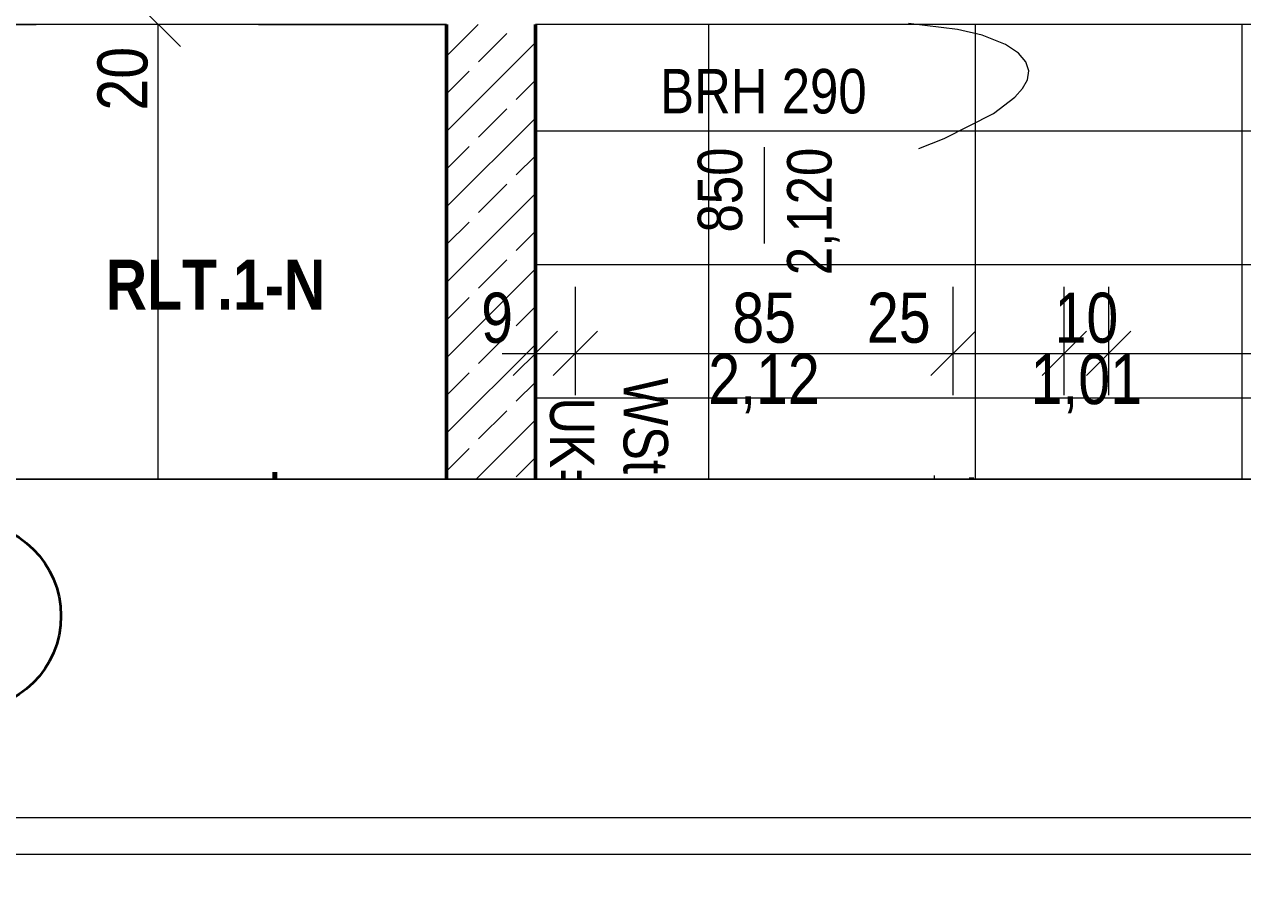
# Model space of a CAD drawing. Header units: centimetres. Extents: x 52.8 to 69.4, y 16.8 to 58.2.
# Drawn here: x 58.43 to 63.91, y 39.45 to 43.32 of the extents above; entities that cross this region are included whole.
import ezdxf
from ezdxf.xclip import XClip

# ---------------------------------------------------------------- set-up
doc = ezdxf.new("R2010")
doc.units = ezdxf.units.CM
doc.header["$MEASUREMENT"] = 0
doc.header["$XCLIPFRAME"] = 0
doc.set_wipeout_variables(frame=1)
doc.linetypes.add('Strichlinie', pattern=[0.4, 0.3, -0.1])
doc.linetypes.add('Wipeout_Contour', pattern=[100, 0, -100])
for name, color, linetype in [('-2._Grundriss 2.UG_7_Etiketten Bezeichnung.gfb', 7, 'Continuous'), ('6._6.OG mit 2x Wunschposition Steuerschränke (rot)_1_Bemaßung 50.gfb', 7, 'Continuous'), ('6._6.OG mit 2x Wunschposition Steuerschränke (rot)_1_Bodenbelag.gfb', 7, 'Continuous'), ('6._6.OG mit 2x Wunschposition Steuerschränke (rot)_1_Decken.gfb', 7, 'Continuous'), ('6._6.OG mit 2x Wunschposition Steuerschränke (rot)_1_Durchbrüche.gfb', 7, 'Continuous'), ('6._6.OG mit 2x Wunschposition Steuerschränke (rot)_1_Neubau_Wände massiv.gfb', 7, 'Continuous'), ('6._6.OG mit 2x Wunschposition Steuerschränke (rot)_1_Raumstempel_gemeinsam.gfb', 7, 'Continuous'), ('6._6.OG mit 2x Wunschposition Steuerschränke (rot)_1_Raumstempel_TF.gfb', 7, 'Continuous'), ('6._6.OG mit 2x Wunschposition Steuerschränke (rot)_1_Wände massiv.gfb', 7, 'Continuous'), ('6._6.OG mit 2x Wunschposition Steuerschränke (rot)_3_0', 7, 'Continuous'), ('6._6.OG mit 2x Wunschposition Steuerschränke (rot)_3_Achsen 50.gfb', 7, 'Continuous'), ('6._6.OG mit 2x Wunschposition Steuerschränke (rot)_3_Bemaßung 100.gfb', 7, 'Continuous')]:
    doc.layers.add(name, color=color, linetype=linetype)
doc.styles.add('ERSTELLTER_STIL_2', font='ARIALNB.TTF')
doc.styles.add('ERSTELLTER_STIL_3', font='')
doc.styles.get('ERSTELLTER_STIL_3').set_extended_font_data('Arial Narrow')

# ---------------------------------------------------------------- blocks, each defined once
blk = doc.blocks.new('Zeichnung_2_1', base_point=(42.57, 24.0618))
at = {"layer": '6._6.OG mit 2x Wunschposition Steuerschränke (rot)_1_Bodenbelag.gfb', "linetype": 'Continuous', "lineweight": 18, "true_color": 0xdfdfdf}
h = blk.add_hatch(dxfattribs=at)
h.set_pattern_fill('RASTER_30X60_0001', color=254, style=0, pattern_type=2)
h.set_pattern_definition([(180, (66.31, 40.4418), (0, 0.6), []), (270, (66.31, 40.4418), (1.2, 0), [])])
h.paths.add_polyline_path([(69.4002, 43.3218), (60.73, 43.3218), (60.73, 41.2759), (69.4002, 41.2759)])
at = {"layer": '6._6.OG mit 2x Wunschposition Steuerschränke (rot)_1_Bemaßung 50.gfb', "color": 7, "linetype": 'Continuous', "lineweight": 13, "ltscale": 10}
for p, q in [((58.9326, 43.4218), (59.1326, 43.2218)), ((59.0326, 41.2759), (59.0326, 43.3218)), ((60.91, 41.6542), (60.91, 42.1417)), ((62.61, 41.6542), (62.61, 42.1417)), ((63.11, 41.6542), (63.11, 42.1417)), ((63.31, 41.6542), (63.31, 42.1417)), ((61.01, 41.9417), (60.81, 41.7417)), ((62.71, 41.9417), (62.51, 41.7417)), ((63.21, 41.9417), (63.01, 41.7417)), ((63.41, 41.9417), (63.21, 41.7417)), ((60.91, 41.8417), (62.61, 41.8417)), ((62.61, 41.8417), (63.11, 41.8417)), ((63.11, 41.8417), (63.31, 41.8417)), ((63.31, 41.8417), (64.78, 41.8417)), ((62.5265, 41.2759), (62.5265, 41.2918))]:
    blk.add_line(p, q, dxfattribs=at)
at = {"layer": '6._6.OG mit 2x Wunschposition Steuerschränke (rot)_1_Bodenbelag.gfb', "color": 8, "linetype": 'Continuous', "lineweight": 13, "ltscale": 10, "flags": 128}
blk.add_lwpolyline([(69.4002, 43.3218), (60.73, 43.3218), (60.73, 41.2759)], dxfattribs=at)
at = {"layer": '6._6.OG mit 2x Wunschposition Steuerschränke (rot)_1_Decken.gfb', "color": 7, "linetype": 'Strichlinie', "lineweight": 13, "ltscale": 10, "flags": 128}
blk.add_lwpolyline([(57.53, 41.2759), (57.53, 43.3218), (60.33, 43.3218), (60.33, 41.2759)], dxfattribs=at)
at = {"layer": '6._6.OG mit 2x Wunschposition Steuerschränke (rot)_1_Decken.gfb', "color": 7, "linetype": 'Continuous', "lineweight": 13, "ltscale": 10, "flags": 128}
blk.add_lwpolyline([(60.33, 41.2759), (60.33, 43.3218), (57.89, 43.3218), (58.2448, 41.2759)], dxfattribs=at)
at = {"layer": '6._6.OG mit 2x Wunschposition Steuerschränke (rot)_1_Durchbrüche.gfb', "color": 251, "linetype": 'Continuous', "lineweight": 18, "ltscale": 10, "true_color": 0x5f5f5f, "flags": 128}
blk.add_lwpolyline([(62.4553, 42.7633), (62.5694, 42.8079), (62.7921, 42.9214), (62.8881, 42.9942), (62.9224, 43.033), (62.9439, 43.0727), (62.9497, 43.1129), (62.9371, 43.1531), (62.9032, 43.1927), (62.8453, 43.2313), (62.7406, 43.2734), (62.6295, 43.298), (62.4088, 43.3261)], dxfattribs=at)
at = {"layer": '6._6.OG mit 2x Wunschposition Steuerschränke (rot)_1_Neubau_Wände massiv.gfb', "color": 7, "linetype": 'Continuous', "lineweight": 13, "ltscale": 10}
blk.add_line((61.76, 42.7696), (61.76, 42.3356), dxfattribs=at)
at = {"layer": '6._6.OG mit 2x Wunschposition Steuerschränke (rot)_1_Bemaßung 50.gfb', "color": 7, "linetype": 'Continuous', "lineweight": 13, "char_height": 0.225, "attachment_point": 7, "rotation": 90, "style": 'ERSTELLTER_STIL_3'}
for s, insert, width in [('\\A1;20', (58.9876, 42.9338), 0.288002), ('\\A1;3,74', (62.7965, 40.7898), 0.504002)]:
    blk.add_mtext(s, dxfattribs=dict(at, insert=insert, width=width))
at = {"layer": '6._6.OG mit 2x Wunschposition Steuerschränke (rot)_1_Bemaßung 50.gfb', "color": 7, "linetype": 'Continuous', "lineweight": 13, "char_height": 0.225, "attachment_point": 7, "style": 'ERSTELLTER_STIL_3'}
for s, insert, width in [('\\A1;85', (61.616, 41.8867), 0.288002), ('\\A1;25', (62.222, 41.8867), 0.288002), ('\\A1;10', (63.066, 41.8867), 0.288002), ('\\A1;2,12', (61.508, 41.5717), 0.504002), ('\\A1;1,01', (62.958, 41.5717), 0.504002)]:
    blk.add_mtext(s, dxfattribs=dict(at, insert=insert, width=width))
at = {"layer": '6._6.OG mit 2x Wunschposition Steuerschränke (rot)_1_Decken.gfb', "color": 7, "linetype": 'Continuous', "lineweight": 13, "insert": (59.9552, 40.4118), "char_height": 0.2, "attachment_point": 8, "rotation": 90, "line_spacing_factor": 0.985455, "style": 'ERSTELLTER_STIL_3'}
blk.add_mtext('\\A1;\\pt0;BD+DD-Lüftung 1\\P 2,28{\\H0.66x;\\S^  ;} /1,22{\\H0.66x;\\S^  ;\\S^  ;}', dxfattribs=at)
at = {"layer": '6._6.OG mit 2x Wunschposition Steuerschränke (rot)_1_Raumstempel_TF.gfb', "color": 7, "linetype": 'Continuous', "lineweight": 13, "insert": (58.7966, 42.0382), "char_height": 0.225, "attachment_point": 7, "style": 'ERSTELLTER_STIL_2'}
blk.add_mtext('\\A1;RLT.1-N', dxfattribs=at)
at = {"layer": '6._6.OG mit 2x Wunschposition Steuerschränke (rot)_1_Wände massiv.gfb', "color": 7, "linetype": 'Continuous', "lineweight": 13, "insert": (61.2913, 42.9184), "char_height": 0.2, "attachment_point": 7, "style": 'ERSTELLTER_STIL_3'}
blk.add_mtext('\\A1;\\pt0.1;BRH 290', dxfattribs=at)
at = {"layer": '6._6.OG mit 2x Wunschposition Steuerschränke (rot)_1_Wände massiv.gfb', "color": 7, "linetype": 'Continuous', "lineweight": 13, "char_height": 0.2, "attachment_point": 7, "rotation": 90, "style": 'ERSTELLTER_STIL_3'}
for s, insert in [('\\A1;\\pt0.1;850', (61.6634, 42.3856)), ('\\A1;\\pt0.1;2,120', (62.0999, 42.1936))]:
    blk.add_mtext(s, dxfattribs=dict(at, insert=insert))
at = {"layer": '6._6.OG mit 2x Wunschposition Steuerschränke (rot)_1_Wände massiv.gfb', "color": 7, "linetype": 'Continuous', "lineweight": 25, "char_height": 0.2, "attachment_point": 6, "rotation": 270, "style": 'ERSTELLTER_STIL_3'}
for s, insert in [('\\A1;WSt 10/374/2', (61.2252, 40.3434)), ('\\A1;UK=RFF 15', (60.8945, 40.4281))]:
    blk.add_mtext(s, dxfattribs=dict(at, insert=insert))
at = {"color": 254, "linetype": 'Wipeout_Contour', "lineweight": 0, "ltscale": 295.390272}
blk.add_wipeout([(60.33, 43.3218), (60.33, 41.2759), (60.73, 41.2759), (60.73, 43.3218)], dxfattribs=at).dxf.layer = '6._6.OG mit 2x Wunschposition Steuerschränke (rot)_1_Neubau_Wände massiv.gfb'
at = {"layer": '6._6.OG mit 2x Wunschposition Steuerschränke (rot)_1_Neubau_Wände massiv.gfb', "linetype": 'Continuous', "lineweight": 0, "true_color": 0x000000}
h = blk.add_hatch(dxfattribs=at)
h.set_pattern_fill('BETON__STAHLBETON_0001', color=18, style=0, pattern_type=2)
h.set_pattern_definition([(45, (42.56998, 24.06177), (-0.1697056, 0.1697056), []), (45, (42.48513, 24.14663), (-0.1697056, 0.1697056), [0.18, -0.06])])
h.paths.add_polyline_path([(60.33, 43.3218), (60.33, 41.2759), (60.73, 41.2759), (60.73, 43.3218)])
at = {"layer": '6._6.OG mit 2x Wunschposition Steuerschränke (rot)_1_Bemaßung 50.gfb', "color": 7, "linetype": 'Continuous', "lineweight": 13, "ltscale": 10}
for p, q in [((60.73, 41.6542), (60.73, 42.1417)), ((60.83, 41.9417), (60.63, 41.7417)), ((60.58, 41.8417), (60.73, 41.8417)), ((60.73, 41.8417), (60.91, 41.8417))]:
    blk.add_line(p, q, dxfattribs=at)
at = {"layer": '6._6.OG mit 2x Wunschposition Steuerschränke (rot)_1_Neubau_Wände massiv.gfb', "color": 7, "linetype": 'Continuous', "lineweight": 50, "ltscale": 10, "flags": 128}
for points in [[(60.33, 43.3218), (60.33, 41.2759)], [(60.73, 41.2759), (60.73, 43.3218)]]:
    blk.add_lwpolyline(points, dxfattribs=at)
at = {"layer": '6._6.OG mit 2x Wunschposition Steuerschränke (rot)_1_Bemaßung 50.gfb', "color": 7, "linetype": 'Continuous', "lineweight": 13, "insert": (60.486, 41.8867), "char_height": 0.225, "width": 0.144, "attachment_point": 7, "style": 'ERSTELLTER_STIL_3'}
blk.add_mtext('\\A1;9', dxfattribs=at)
blk = doc.blocks.new('Zeichnung_4_3', base_point=(42.57, -21.0659))
at = {"layer": '6._6.OG mit 2x Wunschposition Steuerschränke (rot)_3_Achsen 50.gfb', "color": 7, "linetype": 'Continuous', "lineweight": 35, "ltscale": 10}
blk.add_circle((58.17, 40.6607), 0.425, dxfattribs=at)
at = {"layer": '6._6.OG mit 2x Wunschposition Steuerschränke (rot)_3_Bemaßung 100.gfb', "color": 7, "linetype": 'Continuous', "lineweight": 13, "ltscale": 10}
blk.add_line((58.17, 39.7541), (69.4002, 39.7541), dxfattribs=at)
blk = doc.blocks.new('Zeichnung_8_7', base_point=(42.57, 4.7584))
at = {"layer": '-2._Grundriss 2.UG_7_Etiketten Bezeichnung.gfb', "color": 5, "linetype": 'Continuous', "lineweight": 80, "insert": (60.8961, 37.5227), "char_height": 0.225, "attachment_point": 7, "rotation": 90, "style": 'ERSTELLTER_STIL_3'}
blk.add_mtext('\\A1;2x Rammschutz übereinander', dxfattribs=at)

msp = doc.modelspace()

# ---------------------------------------------------------------- linework, layer by layer
at = {"layer": '6._6.OG mit 2x Wunschposition Steuerschränke (rot)_1_Raumstempel_gemeinsam.gfb', "color": 7, "linetype": 'Continuous', "lineweight": 13, "ltscale": 10, "flags": 128}
msp.add_lwpolyline([(54.53, 41.2759), (69.4002, 41.2759), (69.4002, 57.6149), (54.53, 57.6149)], close=True, dxfattribs=at)

# ---------------------------------------------------------------- block references
at = {"color": 7, "linetype": 'Continuous', "lineweight": 13, "ltscale": 10}
ref = msp.add_blockref('Zeichnung_4_3', (42.57, -21.0659), dxfattribs=at)
XClip(ref).set_block_clipping_path([(52.8262792192, 39.5898028942), (69.4001759032, 41.2759269262)])
ref = msp.add_blockref('Zeichnung_8_7', (42.57, 4.7584), dxfattribs=at)
XClip(ref).set_block_clipping_path([(54.5300182444, 16.794228408), (69.4001759032, 38.3115296116)])

# ---------------------------------------------------------------- next in the draw order: block references
ref = msp.add_blockref('Zeichnung_2_1', (42.57, 24.0618), dxfattribs=at)
XClip(ref).set_block_clipping_path([(54.5300182444, 41.2759269262), (69.4001759032, 57.6149247779)])

# ---------------------------------------------------------------- next in the draw order: linework, layer by layer
at = {"layer": '6._6.OG mit 2x Wunschposition Steuerschränke (rot)_3_0', "color": 7, "linetype": 'Continuous', "lineweight": 13, "ltscale": 10, "flags": 128}
msp.add_lwpolyline([(52.8263, 39.5898), (69.4002, 39.5898), (69.4002, 41.2759), (52.8263, 41.2759)], close=True, dxfattribs=at)

doc.saveas('drawing.dxf')
